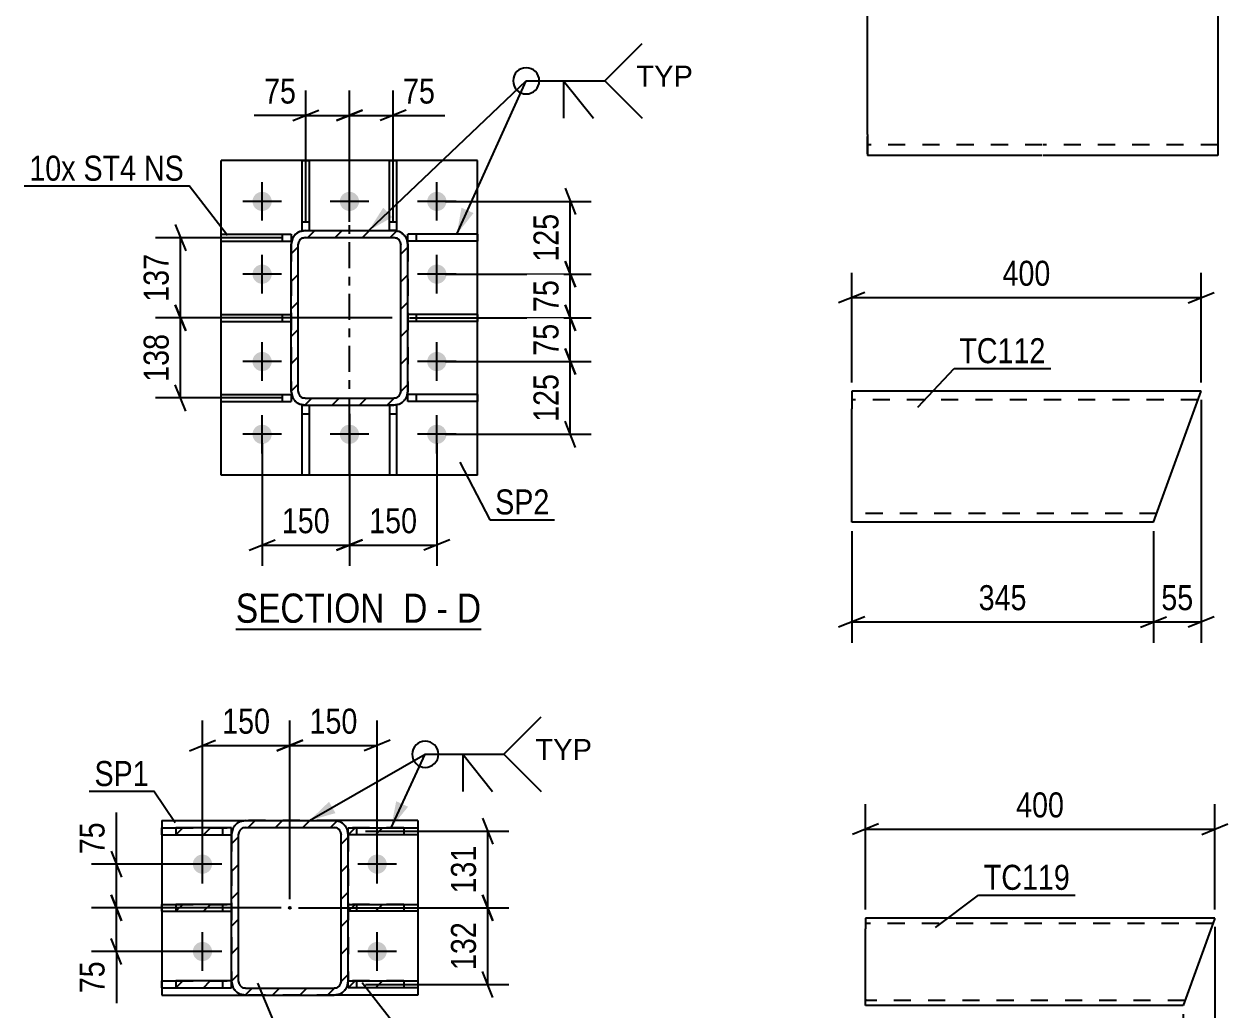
# Model space of a CAD drawing. Header units: millimetres. Extents: x 0 to 841, y 0 to 594.
# Drawn here: x 554 to 691.8, y 373.2 to 486 of the extents above; entities that cross this region are included whole.
import ezdxf

# ---------------------------------------------------------------- set-up
doc = ezdxf.new("R2010")
doc.units = ezdxf.units.MM
doc.linetypes.add('DXK_LINE_DOT2', pattern=[3.9198, 1.9599, -1.9599])
doc.linetypes.add('DXK_LINE_DOT3', pattern=[5.9187, 2.979, -0.9799, 0.9799, -0.9799])
doc.styles.add('Arial', font='arial.ttf', dxfattribs={"height": 0.2})
doc.styles.add('Arial Narrow', font='ARIALN.TTF', dxfattribs={"height": 0.2})

# ---------------------------------------------------------------- blocks, each defined once
blk = doc.blocks.new('Unknown-695494452-63 - 5238')
at = {"color": 6, "linetype": 'Continuous'}
blk.add_line((578.2, 416.74), (606.27, 416.74), dxfattribs=at)
at = {"color": 0, "linetype": 'Continuous'}
for points in [[(596.31, 417.49), (596.31, 420.99), (578.2, 420.99), (578.2, 417.49)], [(600.13, 417.49), (600.13, 420.99), (597.36, 420.99), (597.36, 417.49)], [(602.46, 417.49), (602.46, 420.99), (601.18, 420.99), (601.18, 417.49)], [(606.27, 417.49), (606.27, 420.99), (603.51, 420.99), (603.51, 417.49)]]:
    blk.add_wipeout(points, dxfattribs=at)
at = {"color": 7, "linetype": 'Continuous', "style": 'Arial Narrow'}
for s, p in [('SECTION ', (578.2, 417.49)), ('D', (597.36, 417.49)), ('D', (603.51, 417.49)), ('-', (601.18, 417.49))]:
    blk.add_text(s, height=3.34, dxfattribs=at).set_placement(p)
blk = doc.blocks.new('Part-695494452-3394 - 3378')
at = {"color": 2, "linetype": 'Continuous'}
for p, q in [((670.52, 500.99), (650.52, 500.99)), ((650.52, 473.39), (650.52, 500.99)), ((690.62, 500.99), (670.62, 500.99)), ((690.62, 500.99), (690.62, 500.81)), ((690.62, 500.81), (690.62, 470.99)), ((650.52, 473.39), (650.52, 470.99)), ((670.52, 470.99), (650.52, 470.99)), ((690.62, 470.99), (670.62, 470.99))]:
    blk.add_line(p, q, dxfattribs=at)
at = {"color": 7, "linetype": 'DXK_LINE_DOT2'}
for p, q in [((670.52, 499.79), (650.52, 499.79)), ((690.62, 499.79), (670.62, 499.79)), ((650.52, 471.18), (650.52, 473.39)), ((650.52, 472.19), (650.52, 472.29)), ((670.52, 472.19), (650.52, 472.19)), ((690.62, 472.19), (670.62, 472.19)), ((690.62, 472.19), (690.62, 472.29))]:
    blk.add_line(p, q, dxfattribs=at)
blk = doc.blocks.new('Part-695494452-6230 - 6223')
at = {"color": 2, "linetype": 'Continuous'}
for p, q in [((648.71, 443.99), (648.71, 441.99)), ((688.71, 443.99), (648.71, 443.99)), ((683.25, 428.99), (688.71, 443.99)), ((648.71, 430.22), (648.71, 441.99)), ((648.71, 428.99), (648.71, 430.22)), ((683.25, 428.99), (648.71, 428.99))]:
    blk.add_line(p, q, dxfattribs=at)
at = {"color": 7, "linetype": 'DXK_LINE_DOT2'}
for p, q in [((648.71, 443.99), (648.71, 443.4)), ((688.35, 442.99), (648.71, 442.99)), ((683.62, 429.99), (648.71, 429.99))]:
    blk.add_line(p, q, dxfattribs=at)
blk = doc.blocks.new('Part-695494452-5323 - 5238')
at = {"color": 2, "linetype": 'Continuous'}
for p, q in [((576.54, 461.16), (576.54, 461.96)), ((576.54, 461.96), (584.54, 461.96)), ((584.54, 461.96), (584.54, 461.16)), ((576.54, 461.16), (584.54, 461.16))]:
    blk.add_line(p, q, dxfattribs=at)
at = {"color": 7, "linetype": 'DXK_LINE_DOT2'}
blk.add_line((583.54, 461.16), (583.54, 461.96), dxfattribs=at)
blk = doc.blocks.new('Part-695494452-5328 - 5238')
at = {"color": 2, "linetype": 'Continuous'}
for p, q in [((576.54, 451.99), (576.54, 452.79)), ((576.54, 452.79), (584.54, 452.79)), ((576.54, 451.99), (584.54, 451.99))]:
    blk.add_line(p, q, dxfattribs=at)
at = {"color": 7, "linetype": 'DXK_LINE_DOT2'}
for p, q in [((583.54, 451.99), (583.54, 452.79)), ((584.54, 452.79), (584.54, 451.99))]:
    blk.add_line(p, q, dxfattribs=at)
blk = doc.blocks.new('Bolt-695494452-5245 - 5238')
at = {"linetype": 'Continuous'}
for points in [[(580.11, 465.72, -1), (582.31, 465.72, -1)], [(590.11, 465.72, -1), (592.31, 465.72, -1)], [(600.11, 465.72, -1), (602.31, 465.72, -1)], [(580.11, 457.39, -1), (582.31, 457.39, -1)], [(600.11, 457.39, -1), (602.31, 457.39, -1)], [(580.11, 447.39, -1), (582.31, 447.39, -1)], [(600.11, 447.39, -1), (602.31, 447.39, -1)], [(580.11, 439.06, -1), (582.31, 439.06, -1)], [(590.11, 439.06, -1), (592.31, 439.06, -1)], [(600.11, 439.06, -1), (602.31, 439.06, -1)]]:
    blk.add_hatch(color=1, dxfattribs=at).paths.add_polyline_path(points)
at = {"color": 1, "linetype": 'Continuous'}
for p, q in [((581.21, 463.52), (581.21, 467.92)), ((591.21, 463.52), (591.21, 467.92)), ((601.21, 463.52), (601.21, 467.92)), ((583.41, 465.72), (579.01, 465.72)), ((593.41, 465.72), (589.01, 465.72)), ((603.41, 465.72), (599.01, 465.72)), ((581.21, 455.19), (581.21, 459.59)), ((601.21, 455.19), (601.21, 459.59)), ((583.41, 457.39), (579.01, 457.39)), ((603.41, 457.39), (599.01, 457.39)), ((581.21, 445.19), (581.21, 449.59)), ((601.21, 445.19), (601.21, 449.59)), ((583.41, 447.39), (579.01, 447.39)), ((603.41, 447.39), (599.01, 447.39)), ((581.21, 436.86), (581.21, 441.26)), ((591.21, 436.86), (591.21, 441.26)), ((601.21, 436.86), (601.21, 441.26)), ((583.41, 439.06), (579.01, 439.06)), ((593.41, 439.06), (589.01, 439.06)), ((603.41, 439.06), (599.01, 439.06))]:
    blk.add_line(p, q, dxfattribs=at)
blk = doc.blocks.new('Part-695494452-5303 - 5238')
at = {"color": 2, "linetype": 'Continuous'}
for p, q in [((605.88, 443.62), (597.88, 443.62)), ((597.88, 442.82), (597.88, 443.62)), ((605.88, 442.82), (597.88, 442.82)), ((605.88, 443.62), (605.88, 442.82))]:
    blk.add_line(p, q, dxfattribs=at)
at = {"color": 7, "linetype": 'DXK_LINE_DOT2'}
blk.add_line((598.88, 442.82), (598.88, 443.62), dxfattribs=at)
blk = doc.blocks.new('Part-695494452-5308 - 5238')
at = {"color": 2, "linetype": 'Continuous'}
for p, q in [((605.88, 461.96), (597.88, 461.96)), ((597.88, 461.16), (597.88, 461.96)), ((605.88, 461.96), (605.88, 461.16)), ((605.88, 461.16), (597.88, 461.16))]:
    blk.add_line(p, q, dxfattribs=at)
at = {"color": 7, "linetype": 'DXK_LINE_DOT2'}
blk.add_line((598.88, 461.16), (598.88, 461.96), dxfattribs=at)
blk = doc.blocks.new('Part-695494452-5313 - 5238')
at = {"color": 2, "linetype": 'Continuous'}
for p, q in [((605.88, 452.79), (597.88, 452.79)), ((605.88, 452.79), (605.88, 451.99)), ((605.88, 451.99), (597.88, 451.99))]:
    blk.add_line(p, q, dxfattribs=at)
at = {"color": 7, "linetype": 'DXK_LINE_DOT2'}
for p, q in [((597.88, 452.79), (597.88, 451.99)), ((598.88, 451.99), (598.88, 452.79))]:
    blk.add_line(p, q, dxfattribs=at)
blk = doc.blocks.new('Part-695494452-5318 - 5238')
at = {"color": 2, "linetype": 'Continuous'}
for p, q in [((576.54, 442.82), (576.54, 443.62)), ((576.54, 443.62), (584.54, 443.62)), ((576.54, 442.82), (584.54, 442.82)), ((584.54, 443.62), (584.54, 442.82))]:
    blk.add_line(p, q, dxfattribs=at)
at = {"color": 7, "linetype": 'DXK_LINE_DOT2'}
blk.add_line((583.54, 442.82), (583.54, 443.62), dxfattribs=at)
blk = doc.blocks.new('Part-695494452-5333 - 5238')
at = {"color": 2, "linetype": 'Continuous'}
for p, q in [((585.81, 462.39), (585.81, 470.39)), ((585.81, 470.39), (586.61, 470.39)), ((586.61, 470.39), (586.61, 462.39)), ((585.81, 462.39), (586.14, 462.39))]:
    blk.add_line(p, q, dxfattribs=at)
at = {"color": 7, "linetype": 'DXK_LINE_DOT2'}
for p, q in [((585.81, 463.39), (586.61, 463.39)), ((586.14, 462.39), (586.61, 462.39))]:
    blk.add_line(p, q, dxfattribs=at)
blk = doc.blocks.new('Part-695494452-5338 - 5238')
at = {"color": 2, "linetype": 'Continuous'}
for p, q in [((595.81, 462.39), (595.81, 470.39)), ((595.81, 470.39), (596.61, 470.39)), ((596.61, 470.39), (596.61, 462.39)), ((596.61, 462.39), (596.28, 462.39))]:
    blk.add_line(p, q, dxfattribs=at)
at = {"color": 7, "linetype": 'DXK_LINE_DOT2'}
for p, q in [((595.81, 463.39), (596.61, 463.39)), ((596.28, 462.39), (595.81, 462.39))]:
    blk.add_line(p, q, dxfattribs=at)
blk = doc.blocks.new('Part-695494452-5343 - 5238')
at = {"color": 2, "linetype": 'Continuous'}
for p, q in [((585.81, 434.39), (585.81, 442.39)), ((585.81, 442.39), (586.14, 442.39)), ((586.61, 442.39), (586.61, 434.39)), ((586.61, 434.39), (585.81, 434.39))]:
    blk.add_line(p, q, dxfattribs=at)
at = {"color": 7, "linetype": 'DXK_LINE_DOT2'}
for p, q in [((585.81, 441.39), (586.61, 441.39)), ((586.14, 442.39), (586.61, 442.39))]:
    blk.add_line(p, q, dxfattribs=at)
blk = doc.blocks.new('Part-695494452-5348 - 5238')
at = {"color": 2, "linetype": 'Continuous'}
for p, q in [((595.81, 442.39), (595.81, 434.39)), ((596.61, 442.39), (596.28, 442.39)), ((596.61, 442.39), (596.61, 434.39)), ((596.61, 434.39), (595.81, 434.39))]:
    blk.add_line(p, q, dxfattribs=at)
at = {"color": 7, "linetype": 'DXK_LINE_DOT2'}
for p, q in [((596.28, 442.39), (595.81, 442.39)), ((595.81, 441.39), (596.61, 441.39))]:
    blk.add_line(p, q, dxfattribs=at)
blk = doc.blocks.new('Part-695494452-5353 - 5238')
at = {"color": 2, "linetype": 'Continuous'}
for p, q in [((576.54, 434.39), (576.54, 470.39)), ((605.88, 470.39), (576.54, 470.39)), ((605.88, 434.39), (605.88, 470.39)), ((605.88, 434.39), (576.54, 434.39))]:
    blk.add_line(p, q, dxfattribs=at)
at = {"color": 7, "linetype": 'DXK_LINE_DOT3'}
blk.add_line((591.21, 434.39), (591.21, 470.39), dxfattribs=at)
blk = doc.blocks.new('Part-695494452-5355 - 5238')
at = {"linetype": 'Continuous'}
h = blk.add_hatch(dxfattribs=at)
h.set_pattern_fill('', scale=0.7, style=0, pattern_type=0)
h.set_pattern_definition([(45, (584.5447, 443.9906), (-1.57154, 1.57154), [])])
h.paths.add_polyline_path([(584.54, 460.79), (584.54, 443.99), (584.67, 443.38), (585.01, 442.86), (585.53, 442.51), (586.14, 442.39), (596.28, 442.39), (596.89, 442.51), (597.41, 442.86), (597.76, 443.38), (597.88, 443.99), (597.88, 460.79), (597.76, 461.4), (597.41, 461.92), (596.89, 462.27), (596.28, 462.39), (586.14, 462.39), (585.53, 462.27), (585.01, 461.92), (584.67, 461.4)])
h.paths.add_polyline_path([(585.58, 461.36), (585.84, 461.53), (586.14, 461.59), (596.28, 461.59), (596.58, 461.53), (596.84, 461.36), (597.02, 461.1), (597.08, 460.79), (597.08, 443.99), (597.02, 443.68), (596.84, 443.42), (596.58, 443.25), (596.28, 443.19), (586.14, 443.19), (585.84, 443.25), (585.58, 443.42), (585.41, 443.68), (585.34, 443.99), (585.34, 460.79), (585.41, 461.1)])
at = {"color": 7, "linetype": 'DXK_LINE_DOT2'}
for p, q in [((585.53, 462.27), (586.14, 462.39)), ((586.14, 462.39), (596.28, 462.39)), ((596.28, 462.39), (596.89, 462.27)), ((584.54, 460.79), (584.67, 461.4)), ((584.54, 460.79), (584.54, 443.99)), ((585.41, 461.1), (585.34, 460.79)), ((585.34, 443.99), (585.34, 460.79)), ((586.14, 461.59), (585.84, 461.53)), ((586.14, 461.59), (596.28, 461.59)), ((596.58, 461.53), (596.28, 461.59)), ((597.08, 460.79), (597.02, 461.1)), ((597.08, 443.99), (597.08, 460.79)), ((597.76, 461.4), (597.88, 460.79)), ((597.88, 460.79), (597.88, 443.99)), ((584.67, 443.38), (584.54, 443.99)), ((585.34, 443.99), (585.41, 443.68)), ((597.02, 443.68), (597.08, 443.99)), ((597.88, 443.99), (597.76, 443.38)), ((586.14, 442.39), (585.53, 442.51)), ((585.84, 443.25), (586.14, 443.19)), ((586.14, 443.19), (596.28, 443.19)), ((596.28, 443.19), (596.58, 443.25)), ((596.89, 442.51), (596.28, 442.39)), ((586.14, 442.39), (596.28, 442.39))]:
    blk.add_line(p, q, dxfattribs=at)
at = {"color": 2, "linetype": 'Continuous'}
for p, q in [((586.14, 462.39), (585.53, 462.27)), ((586.14, 462.39), (596.28, 462.39)), ((596.89, 462.27), (596.28, 462.39)), ((584.67, 461.4), (584.54, 460.79)), ((584.54, 443.99), (584.54, 460.79)), ((585.34, 460.79), (585.41, 461.1)), ((585.34, 443.99), (585.34, 460.79)), ((585.84, 461.53), (586.14, 461.59)), ((586.14, 461.59), (596.28, 461.59)), ((596.28, 461.59), (596.58, 461.53)), ((597.02, 461.1), (597.08, 460.79)), ((597.08, 443.99), (597.08, 460.79)), ((597.88, 460.79), (597.76, 461.4)), ((597.88, 443.99), (597.88, 460.79)), ((584.54, 443.99), (584.67, 443.38)), ((585.41, 443.68), (585.34, 443.99)), ((597.08, 443.99), (597.02, 443.68)), ((597.76, 443.38), (597.88, 443.99)), ((585.53, 442.51), (586.14, 442.39)), ((586.14, 443.19), (585.84, 443.25)), ((586.14, 443.19), (596.28, 443.19)), ((596.58, 443.25), (596.28, 443.19)), ((596.28, 442.39), (596.89, 442.51)), ((586.14, 442.39), (596.28, 442.39))]:
    blk.add_line(p, q, dxfattribs=at)
at = {"color": 7, "linetype": 'DXK_LINE_DOT3'}
blk.add_line((591.21, 452.39), (591.21, 452.39), dxfattribs=at)
at = {"color": 7, "linetype": 'DXK_LINE_DOT2'}
for centre, radius, start, end in [((586.14, 460.79), 1.6, 112.5, 157.5), ((596.28, 460.79), 1.6, 22.5, 67.5), ((586.14, 460.79), 0.8, 112.5, 157.5), ((596.28, 460.79), 0.8, 22.5, 67.5), ((586.14, 443.99), 1.6, 202.5, 247.5), ((586.14, 443.99), 0.8, 202.5, 247.5), ((596.28, 443.99), 0.8, 292.5, 337.5), ((596.28, 443.99), 1.6, 292.5, 337.5)]:
    blk.add_arc(centre, radius, start, end, dxfattribs=at)
at = {"color": 2, "linetype": 'Continuous'}
for centre, radius, start, end in [((586.14, 460.79), 1.6, 112.5, 157.5), ((596.28, 460.79), 1.6, 22.5, 67.5), ((586.14, 460.79), 0.8, 112.5, 157.5), ((596.28, 460.79), 0.8, 22.5, 67.5), ((586.14, 443.99), 1.6, 202.5, 247.5), ((586.14, 443.99), 0.8, 202.5, 247.5), ((596.28, 443.99), 0.8, 292.5, 337.5), ((596.28, 443.99), 1.6, 292.5, 337.5)]:
    blk.add_arc(centre, radius, start, end, dxfattribs=at)
blk = doc.blocks.new('Part-695494452-5571 - 5517')
at = {"linetype": 'Continuous'}
h = blk.add_hatch(dxfattribs=at)
h.set_pattern_fill('', scale=0.7, style=0, pattern_type=0)
h.set_pattern_definition([(45, (571.3416, 375.6943), (-1.57154, 1.57154), [])])
h.paths.add_polyline_path([(571.34, 376.49), (571.34, 375.69), (577.72, 375.69), (577.72, 376.49)])
at = {"color": 2, "linetype": 'Continuous'}
for p, q in [((569.72, 376.49), (571.34, 376.49)), ((569.72, 375.69), (569.72, 376.49)), ((577.72, 376.49), (571.34, 376.49)), ((571.34, 376.49), (571.34, 375.69)), ((577.72, 375.69), (577.72, 376.49)), ((569.72, 375.69), (571.34, 375.69)), ((571.34, 375.69), (577.72, 375.69))]:
    blk.add_line(p, q, dxfattribs=at)
at = {"color": 7, "linetype": 'DXK_LINE_DOT2'}
for p, q in [((571.34, 376.49), (577.72, 376.49)), ((576.72, 375.69), (576.72, 376.49)), ((577.72, 375.69), (577.72, 376.49)), ((571.34, 375.69), (577.72, 375.69))]:
    blk.add_line(p, q, dxfattribs=at)
blk = doc.blocks.new('Bolt-695494452-5619 - 5517')
at = {"linetype": 'Continuous'}
for points in [[(573.28, 389.86, -1), (575.48, 389.86, -1)], [(593.28, 389.86, -1), (595.48, 389.86, -1)], [(573.28, 379.86, -1), (575.48, 379.86, -1)], [(593.28, 379.86, -1), (595.48, 379.86, -1)]]:
    blk.add_hatch(color=1, dxfattribs=at).paths.add_polyline_path(points)
at = {"color": 1, "linetype": 'Continuous'}
for p, q in [((574.38, 387.66), (574.38, 392.06)), ((594.38, 387.66), (594.38, 392.06)), ((576.58, 389.86), (572.18, 389.86)), ((596.58, 389.86), (592.18, 389.86)), ((574.38, 377.66), (574.38, 382.06)), ((594.38, 377.66), (594.38, 382.06)), ((576.58, 379.86), (572.18, 379.86)), ((596.58, 379.86), (592.18, 379.86))]:
    blk.add_line(p, q, dxfattribs=at)
blk = doc.blocks.new('Part-695494452-5555 - 5517')
at = {"linetype": 'Continuous'}
h = blk.add_hatch(dxfattribs=at)
h.set_pattern_fill('', scale=0.7, style=0, pattern_type=0)
h.set_pattern_definition([(45, (591.0495, 393.2276), (-1.57154, 1.57154), [])])
h.paths.add_polyline_path([(591.05, 394.03), (591.05, 393.23), (597.42, 393.23), (597.42, 394.03)])
at = {"color": 7, "linetype": 'DXK_LINE_DOT2'}
for p, q in [((591.05, 393.23), (591.05, 394.03)), ((597.42, 394.03), (591.05, 394.03)), ((597.42, 393.23), (591.05, 393.23)), ((592.05, 393.23), (592.05, 394.03))]:
    blk.add_line(p, q, dxfattribs=at)
at = {"color": 2, "linetype": 'Continuous'}
for p, q in [((591.05, 393.23), (591.05, 394.03)), ((591.05, 394.03), (597.42, 394.03)), ((597.42, 393.23), (591.05, 393.23)), ((597.42, 394.03), (599.05, 394.03)), ((597.42, 394.03), (597.42, 393.23)), ((599.05, 393.23), (597.42, 393.23)), ((599.05, 394.03), (599.05, 393.23))]:
    blk.add_line(p, q, dxfattribs=at)
blk = doc.blocks.new('Part-695494452-5566 - 5517')
at = {"linetype": 'Continuous'}
h = blk.add_hatch(dxfattribs=at)
h.set_pattern_fill('', scale=0.7, style=0, pattern_type=0)
h.set_pattern_definition([(45, (591.0495, 384.461), (-1.57154, 1.57154), [])])
h.paths.add_polyline_path([(591.05, 385.26), (591.05, 384.46), (597.42, 384.46), (597.42, 385.26)])
at = {"color": 7, "linetype": 'DXK_LINE_DOT2'}
for p, q in [((591.05, 384.46), (591.05, 385.26)), ((597.42, 385.26), (591.05, 385.26)), ((592.05, 384.46), (592.05, 385.26)), ((597.42, 384.46), (591.05, 384.46))]:
    blk.add_line(p, q, dxfattribs=at)
at = {"color": 2, "linetype": 'Continuous'}
for p, q in [((591.05, 384.46), (591.05, 385.26)), ((591.05, 385.26), (597.42, 385.26)), ((597.42, 385.26), (599.05, 385.26)), ((597.42, 385.26), (597.42, 384.46)), ((599.05, 385.26), (599.05, 384.46)), ((597.42, 384.46), (591.05, 384.46)), ((599.05, 384.46), (597.42, 384.46))]:
    blk.add_line(p, q, dxfattribs=at)
blk = doc.blocks.new('Part-695494452-5550 - 5517')
at = {"linetype": 'Continuous'}
h = blk.add_hatch(dxfattribs=at)
h.set_pattern_fill('', scale=0.7, style=0, pattern_type=0)
h.set_pattern_definition([(45, (591.0495, 375.6943), (-1.57154, 1.57154), [])])
h.paths.add_polyline_path([(591.05, 376.49), (591.05, 375.69), (597.42, 375.69), (597.42, 376.49)])
at = {"color": 7, "linetype": 'DXK_LINE_DOT2'}
for p, q in [((591.05, 375.69), (591.05, 376.49)), ((597.42, 376.49), (591.05, 376.49)), ((592.05, 375.69), (592.05, 376.49)), ((597.42, 375.69), (591.05, 375.69))]:
    blk.add_line(p, q, dxfattribs=at)
at = {"color": 2, "linetype": 'Continuous'}
for p, q in [((591.05, 375.69), (591.05, 376.49)), ((591.05, 376.49), (597.42, 376.49)), ((597.42, 376.49), (599.05, 376.49)), ((597.42, 376.49), (597.42, 375.69)), ((599.05, 376.49), (599.05, 375.69)), ((597.42, 375.69), (591.05, 375.69)), ((599.05, 375.69), (597.42, 375.69))]:
    blk.add_line(p, q, dxfattribs=at)
blk = doc.blocks.new('Part-695494452-5526 - 5517')
at = {"color": 2, "linetype": 'Continuous'}
for p, q in [((569.72, 394.86), (569.72, 374.86)), ((569.72, 394.86), (579.32, 394.86)), ((599.05, 394.86), (589.45, 394.86)), ((599.05, 394.86), (599.05, 374.86)), ((569.72, 374.86), (579.32, 374.86)), ((599.05, 374.86), (589.45, 374.86))]:
    blk.add_line(p, q, dxfattribs=at)
at = {"color": 7, "linetype": 'DXK_LINE_DOT2'}
for p, q in [((589.45, 394.86), (579.32, 394.86)), ((589.45, 374.86), (579.32, 374.86))]:
    blk.add_line(p, q, dxfattribs=at)
blk = doc.blocks.new('Part-695494452-5532 - 5517')
at = {"linetype": 'Continuous'}
h = blk.add_hatch(dxfattribs=at)
h.set_pattern_fill('', scale=0.7, style=0, pattern_type=0)
h.set_pattern_definition([(45, (577.7161, 376.461), (-1.57154, 1.57154), [])])
h.paths.add_polyline_path([(577.72, 393.26), (577.72, 376.46), (577.84, 375.85), (578.18, 375.33), (578.7, 374.98), (579.32, 374.86), (589.45, 374.86), (590.06, 374.98), (590.58, 375.33), (590.93, 375.85), (591.05, 376.46), (591.05, 393.26), (590.93, 393.87), (590.58, 394.39), (590.06, 394.74), (589.45, 394.86), (579.32, 394.86), (578.7, 394.74), (578.18, 394.39), (577.84, 393.87)])
h.paths.add_polyline_path([(578.75, 393.83), (579.01, 394), (579.32, 394.06), (589.45, 394.06), (589.76, 394), (590.02, 393.83), (590.19, 393.57), (590.25, 393.26), (590.25, 376.46), (590.19, 376.15), (590.02, 375.9), (589.76, 375.72), (589.45, 375.66), (579.32, 375.66), (579.01, 375.72), (578.75, 375.9), (578.58, 376.15), (578.52, 376.46), (578.52, 393.26), (578.58, 393.57)])
blk.add_hatch(color=246, dxfattribs=at).paths.add_polyline_path([(584.38, 384.76, -1), (584.38, 384.96, -1)])
at = {"color": 7, "linetype": 'DXK_LINE_DOT2'}
for p, q in [((578.7, 394.74), (579.32, 394.86)), ((579.32, 394.86), (589.45, 394.86)), ((589.45, 394.86), (590.06, 394.74)), ((577.72, 393.26), (577.84, 393.87)), ((577.72, 393.26), (577.72, 376.46)), ((578.58, 393.57), (578.52, 393.26)), ((578.52, 376.46), (578.52, 393.26)), ((579.32, 394.06), (579.01, 394)), ((579.32, 394.06), (589.45, 394.06)), ((589.76, 394), (589.45, 394.06)), ((590.25, 393.26), (590.19, 393.57)), ((590.25, 376.46), (590.25, 393.26)), ((590.93, 393.87), (591.05, 393.26)), ((591.05, 393.26), (591.05, 376.46)), ((577.84, 375.85), (577.72, 376.46)), ((578.52, 376.46), (578.58, 376.15)), ((590.19, 376.15), (590.25, 376.46)), ((591.05, 376.46), (590.93, 375.85)), ((579.32, 374.86), (578.7, 374.98)), ((579.01, 375.72), (579.32, 375.66)), ((579.32, 375.66), (589.45, 375.66)), ((589.45, 375.66), (589.76, 375.72)), ((590.06, 374.98), (589.45, 374.86)), ((579.32, 374.86), (589.45, 374.86))]:
    blk.add_line(p, q, dxfattribs=at)
at = {"color": 2, "linetype": 'Continuous'}
for p, q in [((579.32, 394.86), (578.7, 394.74)), ((579.32, 394.86), (589.45, 394.86)), ((590.06, 394.74), (589.45, 394.86)), ((577.84, 393.87), (577.72, 393.26)), ((577.72, 376.46), (577.72, 393.26)), ((578.52, 393.26), (578.58, 393.57)), ((578.52, 376.46), (578.52, 393.26)), ((579.01, 394), (579.32, 394.06)), ((579.32, 394.06), (589.45, 394.06)), ((589.45, 394.06), (589.76, 394)), ((590.19, 393.57), (590.25, 393.26)), ((590.25, 376.46), (590.25, 393.26)), ((591.05, 393.26), (590.93, 393.87)), ((591.05, 376.46), (591.05, 393.26)), ((577.72, 376.46), (577.84, 375.85)), ((578.58, 376.15), (578.52, 376.46)), ((590.25, 376.46), (590.19, 376.15)), ((590.93, 375.85), (591.05, 376.46)), ((578.7, 374.98), (579.32, 374.86)), ((579.32, 375.66), (579.01, 375.72)), ((579.32, 375.66), (589.45, 375.66)), ((589.76, 375.72), (589.45, 375.66)), ((589.45, 374.86), (590.06, 374.98)), ((579.32, 374.86), (589.45, 374.86))]:
    blk.add_line(p, q, dxfattribs=at)
at = {"color": 246, "linetype": 'DXK_LINE_DOT2'}
blk.add_line((584.38, 384.86), (584.38, 384.86), dxfattribs=at)
at = {"color": 246, "linetype": 'Continuous'}
blk.add_circle((584.38, 384.86), 0.1, dxfattribs=at)
at = {"color": 7, "linetype": 'DXK_LINE_DOT2'}
for centre, radius, start, end in [((579.32, 393.26), 1.6, 112.5, 157.5), ((589.45, 393.26), 1.6, 22.5, 67.5), ((579.32, 393.26), 0.8, 112.5, 157.5), ((589.45, 393.26), 0.8, 22.5, 67.5), ((579.32, 376.46), 1.6, 202.5, 247.5), ((579.32, 376.46), 0.8, 202.5, 247.5), ((589.45, 376.46), 0.8, 292.5, 337.5), ((589.45, 376.46), 1.6, 292.5, 337.5)]:
    blk.add_arc(centre, radius, start, end, dxfattribs=at)
at = {"color": 2, "linetype": 'Continuous'}
for centre, radius, start, end in [((579.32, 393.26), 1.6, 112.5, 157.5), ((589.45, 393.26), 1.6, 22.5, 67.5), ((579.32, 393.26), 0.8, 112.5, 157.5), ((589.45, 393.26), 0.8, 22.5, 67.5), ((579.32, 376.46), 1.6, 202.5, 247.5), ((579.32, 376.46), 0.8, 202.5, 247.5), ((589.45, 376.46), 0.8, 292.5, 337.5), ((589.45, 376.46), 1.6, 292.5, 337.5)]:
    blk.add_arc(centre, radius, start, end, dxfattribs=at)
blk = doc.blocks.new('Part-695494452-5576 - 5517')
at = {"linetype": 'Continuous'}
h = blk.add_hatch(dxfattribs=at)
h.set_pattern_fill('', scale=0.7, style=0, pattern_type=0)
h.set_pattern_definition([(45, (571.3416, 393.2276), (-1.57154, 1.57154), [])])
h.paths.add_polyline_path([(571.34, 394.03), (571.34, 393.23), (577.72, 393.23), (577.72, 394.03)])
at = {"color": 2, "linetype": 'Continuous'}
for p, q in [((569.72, 394.03), (571.34, 394.03)), ((569.72, 393.23), (569.72, 394.03)), ((569.72, 393.23), (571.34, 393.23)), ((577.72, 394.03), (571.34, 394.03)), ((571.34, 394.03), (571.34, 393.23)), ((571.34, 393.23), (577.72, 393.23)), ((577.72, 393.23), (577.72, 394.03))]:
    blk.add_line(p, q, dxfattribs=at)
at = {"color": 7, "linetype": 'DXK_LINE_DOT2'}
for p, q in [((571.34, 394.03), (577.72, 394.03)), ((571.34, 393.23), (577.72, 393.23)), ((576.72, 393.23), (576.72, 394.03)), ((577.72, 393.23), (577.72, 394.03))]:
    blk.add_line(p, q, dxfattribs=at)
blk = doc.blocks.new('Part-695494452-5581 - 5517')
at = {"linetype": 'Continuous'}
h = blk.add_hatch(dxfattribs=at)
h.set_pattern_fill('', scale=0.7, style=0, pattern_type=0)
h.set_pattern_definition([(45, (571.3416, 384.461), (-1.57154, 1.57154), [])])
h.paths.add_polyline_path([(571.34, 385.26), (571.34, 384.46), (577.72, 384.46), (577.72, 385.26)])
at = {"color": 2, "linetype": 'Continuous'}
for p, q in [((569.72, 385.26), (571.34, 385.26)), ((569.72, 384.46), (569.72, 385.26)), ((577.72, 385.26), (571.34, 385.26)), ((571.34, 385.26), (571.34, 384.46)), ((577.72, 384.46), (577.72, 385.26)), ((569.72, 384.46), (571.34, 384.46)), ((571.34, 384.46), (577.72, 384.46))]:
    blk.add_line(p, q, dxfattribs=at)
at = {"color": 7, "linetype": 'DXK_LINE_DOT2'}
for p, q in [((571.34, 385.26), (577.72, 385.26)), ((576.72, 384.46), (576.72, 385.26)), ((577.72, 384.46), (577.72, 385.26)), ((571.34, 384.46), (577.72, 384.46))]:
    blk.add_line(p, q, dxfattribs=at)
blk = doc.blocks.new('Part-695494452-6118 - 6111')
at = {"color": 2, "linetype": 'Continuous'}
for p, q in [((650.28, 383.67), (650.28, 382.47)), ((690.28, 383.67), (650.28, 383.67)), ((690.24, 383.58), (686.64, 373.67)), ((690.28, 383.67), (690.24, 383.58)), ((650.28, 373.67), (650.28, 382.47)), ((686.64, 373.67), (650.28, 373.67))]:
    blk.add_line(p, q, dxfattribs=at)
at = {"color": 7, "linetype": 'DXK_LINE_DOT2'}
for p, q in [((650.28, 383.67), (650.28, 383.58)), ((650.28, 383.58), (650.28, 383.32)), ((690.28, 383.67), (690.24, 383.58)), ((690.06, 383.07), (650.28, 383.07)), ((650.28, 374.42), (650.28, 374.32)), ((650.28, 374.32), (650.28, 374.42)), ((650.28, 374.32), (650.28, 374.27)), ((650.28, 374.27), (650.28, 374.32)), ((686.85, 374.27), (650.28, 374.27))]:
    blk.add_line(p, q, dxfattribs=at)
blk = doc.blocks.new('StraightDimension-695494452-6249 - 6223')
at = {"color": 7, "linetype": 'Continuous'}
for p, q in [((688.71, 442.99), (688.71, 415.18)), ((683.25, 427.99), (683.25, 415.18)), ((681.75, 416.98), (684.75, 418.18)), ((690.21, 418.18), (687.21, 416.98)), ((683.25, 417.58), (688.71, 417.58))]:
    blk.add_line(p, q, dxfattribs=at)
at = {"color": 0}
blk.add_wipeout([(688.41, 418.33), (688.41, 422.53), (683.55, 422.53), (683.55, 418.33)], dxfattribs=at)
at = {"color": 3, "style": 'Arial Narrow'}
blk.add_text('55', height=2.863, dxfattribs=at).set_placement((684.15, 418.93))
blk = doc.blocks.new('StraightDimension-695494452-6262 - 6223')
at = {"color": 7, "linetype": 'Continuous'}
for p, q in [((648.71, 444.99), (648.71, 457.56)), ((688.71, 444.99), (688.71, 457.56)), ((650.21, 455.31), (647.21, 454.11)), ((687.21, 454.11), (690.21, 455.31)), ((648.71, 454.71), (688.71, 454.71))]:
    blk.add_line(p, q, dxfattribs=at)
at = {"color": 0}
blk.add_wipeout([(672.05, 455.46), (672.05, 459.66), (665.37, 459.66), (665.37, 455.46)], dxfattribs=at)
at = {"color": 3, "style": 'Arial Narrow'}
blk.add_text('400', height=2.863, dxfattribs=at).set_placement((665.97, 456.06))
blk = doc.blocks.new('StraightDimension-695494452-6237 - 6223')
at = {"color": 7, "linetype": 'Continuous'}
for p, q in [((648.71, 427.99), (648.71, 415.18)), ((683.25, 427.99), (683.25, 415.18)), ((650.21, 418.18), (647.21, 416.98)), ((681.75, 416.98), (684.75, 418.18)), ((648.71, 417.58), (683.25, 417.58))]:
    blk.add_line(p, q, dxfattribs=at)
at = {"color": 0}
blk.add_wipeout([(669.32, 418.33), (669.32, 422.53), (662.64, 422.53), (662.64, 418.33)], dxfattribs=at)
at = {"color": 3, "style": 'Arial Narrow'}
blk.add_text('345', height=2.863, dxfattribs=at).set_placement((663.24, 418.93))
blk = doc.blocks.new('StraightDimension-695494452-5407 - 5238')
at = {"color": 7, "linetype": 'Continuous'}
for p, q in [((591.21, 441.39), (591.21, 423.99)), ((581.21, 438.06), (581.21, 423.99)), ((579.71, 425.79), (582.71, 426.99)), ((581.21, 426.39), (591.21, 426.39)), ((592.71, 426.99), (589.71, 425.79))]:
    blk.add_line(p, q, dxfattribs=at)
at = {"color": 0}
blk.add_wipeout([(589.55, 427.14), (589.55, 431.34), (582.87, 431.34), (582.87, 427.14)], dxfattribs=at)
at = {"color": 3, "style": 'Arial Narrow'}
blk.add_text('150', height=2.863, dxfattribs=at).set_placement((583.47, 427.74))
blk = doc.blocks.new('StraightDimension-695494452-21150 - 5238')
at = {"color": 7, "linetype": 'Continuous'}
for p, q in [((615.89, 467.22), (617.09, 464.22)), ((602.21, 465.72), (618.89, 465.72)), ((616.49, 457.39), (616.49, 465.72)), ((617.09, 455.89), (615.89, 458.89)), ((602.21, 457.39), (618.89, 457.39))]:
    blk.add_line(p, q, dxfattribs=at)
at = {"color": 0}
blk.add_wipeout([(615.74, 464.9), (611.54, 464.9), (611.54, 458.22), (615.74, 458.22)], dxfattribs=at)
at = {"color": 3, "style": 'Arial Narrow'}
blk.add_text('125', height=2.863, rotation=90.0002, dxfattribs=at).set_placement((615.14, 458.82))
blk = doc.blocks.new('StraightDimension-695494452-21151 - 5238')
at = {"color": 7, "linetype": 'Continuous'}
for p, q in [((615.89, 458.89), (617.09, 455.89)), ((602.21, 457.39), (618.89, 457.39)), ((616.49, 452.39), (616.49, 457.39)), ((617.09, 450.89), (615.89, 453.89)), ((598.08, 452.39), (618.89, 452.39))]:
    blk.add_line(p, q, dxfattribs=at)
at = {"color": 0}
blk.add_wipeout([(615.74, 457.32), (611.54, 457.32), (611.54, 452.46), (615.74, 452.46)], dxfattribs=at)
at = {"color": 3, "style": 'Arial Narrow'}
blk.add_text('75', height=2.863, rotation=90.0002, dxfattribs=at).set_placement((615.14, 453.06))
blk = doc.blocks.new('StraightDimension-695494452-21152 - 5238')
at = {"color": 7, "linetype": 'Continuous'}
for p, q in [((615.89, 453.89), (617.09, 450.89)), ((598.08, 452.39), (618.89, 452.39)), ((616.49, 447.39), (616.49, 452.39)), ((617.09, 445.89), (615.89, 448.89)), ((602.21, 447.39), (618.89, 447.39))]:
    blk.add_line(p, q, dxfattribs=at)
at = {"color": 0}
blk.add_wipeout([(615.74, 452.32), (611.54, 452.32), (611.54, 447.46), (615.74, 447.46)], dxfattribs=at)
at = {"color": 3, "style": 'Arial Narrow'}
blk.add_text('75', height=2.863, rotation=90.0002, dxfattribs=at).set_placement((615.14, 448.06))
blk = doc.blocks.new('StraightDimension-695494452-5410 - 5238')
at = {"color": 7, "linetype": 'Continuous'}
for p, q in [((571.26, 453.89), (572.46, 450.89)), ((596.08, 452.39), (569.01, 452.39)), ((571.86, 443.22), (571.86, 452.39)), ((572.46, 441.72), (571.26, 444.72)), ((583.54, 443.22), (569.01, 443.22))]:
    blk.add_line(p, q, dxfattribs=at)
at = {"color": 0}
blk.add_wipeout([(571.11, 451.15), (566.91, 451.15), (566.91, 444.47), (571.11, 444.47)], dxfattribs=at)
at = {"color": 3, "style": 'Arial Narrow'}
blk.add_text('138', height=2.863, rotation=90.0002, dxfattribs=at).set_placement((570.51, 445.07))
blk = doc.blocks.new('StraightDimension-695494452-21153 - 5238')
at = {"color": 7, "linetype": 'Continuous'}
for p, q in [((615.89, 448.89), (617.09, 445.89)), ((602.21, 447.39), (618.89, 447.39)), ((616.49, 439.06), (616.49, 447.39)), ((617.09, 437.56), (615.89, 440.56)), ((602.21, 439.06), (618.89, 439.06))]:
    blk.add_line(p, q, dxfattribs=at)
at = {"color": 0}
blk.add_wipeout([(615.74, 446.57), (611.54, 446.57), (611.54, 439.88), (615.74, 439.88)], dxfattribs=at)
at = {"color": 3, "style": 'Arial Narrow'}
blk.add_text('125', height=2.863, rotation=90.0002, dxfattribs=at).set_placement((615.14, 440.48))
blk = doc.blocks.new('StraightDimension-695494452-5420 - 5238')
at = {"color": 7, "linetype": 'Continuous'}
for p, q in [((571.26, 463.06), (572.46, 460.06)), ((583.54, 461.56), (569.01, 461.56)), ((571.86, 452.39), (571.86, 461.56)), ((572.46, 450.89), (571.26, 453.89)), ((596.08, 452.39), (569.01, 452.39))]:
    blk.add_line(p, q, dxfattribs=at)
at = {"color": 0}
blk.add_wipeout([(571.11, 460.32), (566.91, 460.32), (566.91, 453.63), (571.11, 453.63)], dxfattribs=at)
at = {"color": 3, "style": 'Arial Narrow'}
blk.add_text('137', height=2.863, rotation=90.0002, dxfattribs=at).set_placement((570.51, 454.23))
blk = doc.blocks.new('StraightDimension-695494452-5408 - 5238')
at = {"color": 7, "linetype": 'Continuous'}
for p, q in [((591.21, 441.39), (591.21, 423.99)), ((601.21, 438.06), (601.21, 423.99)), ((589.71, 425.79), (592.71, 426.99)), ((591.21, 426.39), (601.21, 426.39)), ((602.71, 426.99), (599.71, 425.79))]:
    blk.add_line(p, q, dxfattribs=at)
at = {"color": 0}
blk.add_wipeout([(599.55, 427.14), (599.55, 431.34), (592.87, 431.34), (592.87, 427.14)], dxfattribs=at)
at = {"color": 3, "style": 'Arial Narrow'}
blk.add_text('150', height=2.863, dxfattribs=at).set_placement((593.47, 427.74))
blk = doc.blocks.new('StraightDimension-695494452-5431 - 5238')
at = {"color": 7, "linetype": 'Continuous'}
for p, q in [((586.21, 463.39), (586.21, 478.42)), ((591.21, 463.39), (591.21, 478.42)), ((586.21, 475.57), (580.31, 475.57)), ((586.21, 475.57), (580.31, 475.57)), ((584.71, 474.97), (587.71, 476.17)), ((586.21, 475.57), (591.21, 475.57)), ((592.71, 476.17), (589.71, 474.97))]:
    blk.add_line(p, q, dxfattribs=at)
at = {"color": 0}
blk.add_wipeout([(585.69, 476.32), (585.69, 480.52), (580.83, 480.52), (580.83, 476.32)], dxfattribs=at)
at = {"color": 3, "style": 'Arial Narrow'}
blk.add_text('75', height=2.863, dxfattribs=at).set_placement((581.43, 476.92))
blk = doc.blocks.new('StraightDimension-695494452-5437 - 5238')
at = {"color": 7, "linetype": 'Continuous'}
for p, q in [((591.21, 463.39), (591.21, 478.42)), ((596.21, 463.39), (596.21, 478.42)), ((589.71, 474.97), (592.71, 476.17)), ((591.21, 475.57), (596.21, 475.57)), ((597.71, 476.17), (594.71, 474.97)), ((596.21, 475.57), (602.12, 475.57)), ((596.21, 475.57), (602.12, 475.57))]:
    blk.add_line(p, q, dxfattribs=at)
at = {"color": 0}
blk.add_wipeout([(601.59, 476.32), (601.59, 480.52), (596.74, 480.52), (596.74, 476.32)], dxfattribs=at)
at = {"color": 3, "style": 'Arial Narrow'}
blk.add_text('75', height=2.863, dxfattribs=at).set_placement((597.34, 476.92))
blk = doc.blocks.new('StraightDimension-695494452-5641 - 5517')
at = {"color": 7, "linetype": 'Continuous'}
for p, q in [((606.44, 395.13), (607.64, 392.13)), ((593.05, 393.63), (609.44, 393.63)), ((607.04, 384.86), (607.04, 393.63)), ((607.64, 383.36), (606.44, 386.36)), ((585.38, 384.86), (609.44, 384.86))]:
    blk.add_line(p, q, dxfattribs=at)
at = {"color": 0}
blk.add_wipeout([(606.29, 392.59), (602.09, 392.59), (602.09, 385.9), (606.29, 385.9)], dxfattribs=at)
at = {"color": 3, "style": 'Arial Narrow'}
blk.add_text('131', height=2.863, rotation=90.0002, dxfattribs=at).set_placement((605.69, 386.5))
blk = doc.blocks.new('StraightDimension-695494452-5635 - 5517')
at = {"color": 7, "linetype": 'Continuous'}
for p, q in [((606.44, 386.36), (607.64, 383.36)), ((585.38, 384.86), (609.44, 384.86)), ((607.04, 376.09), (607.04, 384.86)), ((607.64, 374.59), (606.44, 377.59)), ((593.05, 376.09), (609.44, 376.09))]:
    blk.add_line(p, q, dxfattribs=at)
at = {"color": 0}
blk.add_wipeout([(606.29, 383.82), (602.09, 383.82), (602.09, 377.14), (606.29, 377.14)], dxfattribs=at)
at = {"color": 3, "style": 'Arial Narrow'}
blk.add_text('132', height=2.863, rotation=90.0002, dxfattribs=at).set_placement((605.69, 377.74))
blk = doc.blocks.new('StraightDimension-695494452-5647 - 5517')
at = {"color": 7, "linetype": 'Continuous'}
for p, q in [((563.92, 386.36), (565.12, 383.36)), ((583.38, 384.86), (561.67, 384.86)), ((564.52, 379.86), (564.52, 384.86)), ((565.12, 378.36), (563.92, 381.36)), ((573.38, 379.86), (561.67, 379.86)), ((564.52, 379.86), (564.52, 373.95)), ((564.52, 379.86), (564.52, 373.95))]:
    blk.add_line(p, q, dxfattribs=at)
at = {"color": 0}
blk.add_wipeout([(563.77, 379.34), (559.57, 379.34), (559.57, 374.48), (563.77, 374.48)], dxfattribs=at)
at = {"color": 3, "style": 'Arial Narrow'}
blk.add_text('75', height=2.863, rotation=90.0002, dxfattribs=at).set_placement((563.17, 375.08))
blk = doc.blocks.new('StraightDimension-695494452-5652 - 5517')
at = {"color": 7, "linetype": 'Continuous'}
for p, q in [((564.52, 389.86), (564.52, 395.77)), ((564.52, 389.86), (564.52, 395.77)), ((563.92, 391.36), (565.12, 388.36)), ((573.38, 389.86), (561.67, 389.86)), ((564.52, 384.86), (564.52, 389.86)), ((565.12, 383.36), (563.92, 386.36)), ((583.38, 384.86), (561.67, 384.86))]:
    blk.add_line(p, q, dxfattribs=at)
at = {"color": 0}
blk.add_wipeout([(563.77, 395.24), (559.57, 395.24), (559.57, 390.39), (563.77, 390.39)], dxfattribs=at)
at = {"color": 3, "style": 'Arial Narrow'}
blk.add_text('75', height=2.863, rotation=90.0002, dxfattribs=at).set_placement((563.17, 390.99))
blk = doc.blocks.new('StraightDimension-695494452-24249 - 5517')
at = {"color": 7, "linetype": 'Continuous'}
for p, q in [((584.38, 385.86), (584.38, 406.29)), ((594.38, 390.86), (594.38, 406.29)), ((582.88, 402.84), (585.88, 404.04)), ((595.88, 404.04), (592.88, 402.84)), ((584.38, 403.44), (594.38, 403.44))]:
    blk.add_line(p, q, dxfattribs=at)
at = {"color": 0}
blk.add_wipeout([(592.72, 404.19), (592.72, 408.39), (586.04, 408.39), (586.04, 404.19)], dxfattribs=at)
at = {"color": 3, "style": 'Arial Narrow'}
blk.add_text('150', height=2.863, dxfattribs=at).set_placement((586.64, 404.79))
blk = doc.blocks.new('StraightDimension-695494452-24250 - 5517')
at = {"color": 7, "linetype": 'Continuous'}
for p, q in [((574.38, 390.86), (574.38, 406.29)), ((584.38, 385.86), (584.38, 406.29)), ((572.88, 402.84), (575.88, 404.04)), ((585.88, 404.04), (582.88, 402.84)), ((574.38, 403.44), (584.38, 403.44))]:
    blk.add_line(p, q, dxfattribs=at)
at = {"color": 0}
blk.add_wipeout([(582.72, 404.19), (582.72, 408.39), (576.04, 408.39), (576.04, 404.19)], dxfattribs=at)
at = {"color": 3, "style": 'Arial Narrow'}
blk.add_text('150', height=2.863, dxfattribs=at).set_placement((576.64, 404.79))
blk = doc.blocks.new('StraightDimension-695494452-6137 - 6111')
at = {"color": 7, "linetype": 'Continuous'}
for p, q in [((690.28, 382.68), (690.28, 357.17)), ((686.64, 372.67), (686.64, 357.17)), ((685.14, 358.97), (688.14, 360.17)), ((691.78, 360.17), (688.78, 358.97)), ((686.64, 359.57), (690.28, 359.57))]:
    blk.add_line(p, q, dxfattribs=at)
at = {"color": 0}
blk.add_wipeout([(690.88, 360.32), (690.88, 364.52), (686.03, 364.52), (686.03, 360.32)], dxfattribs=at)
at = {"color": 3, "style": 'Arial Narrow'}
blk.add_text('36', height=2.863, dxfattribs=at).set_placement((686.63, 360.92))
blk = doc.blocks.new('StraightDimension-695494452-6150 - 6111')
at = {"color": 7, "linetype": 'Continuous'}
for p, q in [((650.28, 384.67), (650.28, 396.71)), ((690.28, 384.68), (690.28, 396.71)), ((651.78, 394.46), (648.78, 393.26)), ((688.78, 393.26), (691.78, 394.46)), ((650.28, 393.86), (690.28, 393.86))]:
    blk.add_line(p, q, dxfattribs=at)
at = {"color": 0}
blk.add_wipeout([(673.62, 394.61), (673.62, 398.81), (666.93, 398.81), (666.93, 394.61)], dxfattribs=at)
at = {"color": 3, "style": 'Arial Narrow'}
blk.add_text('400', height=2.863, dxfattribs=at).set_placement((667.53, 395.21))
blk = doc.blocks.new('Mark-695494452-6226 - 6223')
at = {"color": 0}
blk.add_wipeout([(670.9, 447.2), (670.9, 450.2), (661.03, 450.2), (661.03, 447.2)], dxfattribs=at)
blk.add_wipeout([(670.9, 447.2), (670.9, 450.2), (661.03, 450.2), (661.03, 447.2)], dxfattribs=at)
at = {"color": 30, "linetype": 'Continuous'}
for p, q in [((656.26, 442.18), (660.43, 446.6)), ((660.43, 446.6), (671.5, 446.6))]:
    blk.add_line(p, q, dxfattribs=at)
at = {"color": 3, "style": 'Arial Narrow'}
blk.add_text('TC112', height=2.863, dxfattribs=at).set_placement((661.03, 447.2))
blk = doc.blocks.new('MarkSet-695494452-5500 - 5238')
at = {"color": 0}
for points in [[(559.86, 468.09), (559.86, 471.09), (554.56, 471.09), (554.56, 468.09)], [(566.78, 468.09), (566.78, 471.09), (560.76, 471.09), (560.76, 468.09)], [(572.25, 468.09), (572.25, 471.09), (567.68, 471.09), (567.68, 468.09)]]:
    blk.add_wipeout(points, dxfattribs=at)
for points in [[(559.86, 468.09), (559.86, 471.09), (554.56, 471.09), (554.56, 468.09)], [(566.78, 468.09), (566.78, 471.09), (560.76, 471.09), (560.76, 468.09)], [(572.25, 468.09), (572.25, 471.09), (567.68, 471.09), (567.68, 468.09)]]:
    blk.add_wipeout(points, dxfattribs=at)
at = {"color": 30, "linetype": 'Continuous'}
for p in [(553.96, 467.49), (577.26, 461.81)]:
    blk.add_line(p, (572.85, 467.49), dxfattribs=at)
at = {"color": 3, "style": 'Arial Narrow'}
for s, p in [('10x', (554.56, 468.09)), ('ST4', (560.76, 468.09)), ('NS', (567.68, 468.09))]:
    blk.add_text(s, height=2.863, dxfattribs=at).set_placement(p)
blk = doc.blocks.new('Mark-695494452-5349 - 5238')
at = {"color": 0}
blk.add_wipeout([(614.1, 429.89), (614.1, 432.89), (607.89, 432.89), (607.89, 429.89)], dxfattribs=at)
blk.add_wipeout([(614.1, 429.89), (614.1, 432.89), (607.89, 432.89), (607.89, 429.89)], dxfattribs=at)
at = {"color": 30, "linetype": 'Continuous'}
for p, q in [((603.84, 435.89), (607.29, 429.29)), ((607.29, 429.29), (614.7, 429.29))]:
    blk.add_line(p, q, dxfattribs=at)
at = {"color": 3, "style": 'Arial Narrow'}
blk.add_text('SP2', height=2.863, dxfattribs=at).set_placement((607.89, 429.89))
blk = doc.blocks.new('WeldMark-695494452-5443 - 5238')
at = {"linetype": 'Continuous'}
for points in [[(596.11, 463.91), (593.42, 462.39), (595.08, 465)], [(605.41, 464.38), (603.49, 461.96), (604.04, 465)]]:
    blk.add_hatch(color=30, dxfattribs=at).paths.add_polyline_path(points)
at = {"color": 30, "linetype": 'Continuous'}
for p, q in [((593.42, 462.39), (611.44, 479.52)), ((603.49, 461.96), (611.44, 479.52)), ((611.44, 479.52), (620.44, 479.52))]:
    blk.add_line(p, q, dxfattribs=at)
at = {"color": 3, "linetype": 'Continuous'}
for q in [(619.15, 475.24), (615.73, 475.24)]:
    blk.add_line((615.73, 479.52), q, dxfattribs=at)
for start, end in [(90, 270), (270, 90)]:
    blk.add_arc((611.44, 479.52), 1.5, start, end, dxfattribs=at)
at = {"color": 0, "linetype": 'Continuous'}
blk.add_wipeout([(630.52, 478.87), (630.52, 481.37), (624.04, 481.37), (624.04, 478.87)], dxfattribs=at)
blk.add_wipeout([(630.52, 478.87), (630.52, 481.37), (624.04, 481.37), (624.04, 478.87)], dxfattribs=at)
at = {"color": 3, "linetype": 'Continuous'}
for q in [(624.73, 483.81), (624.73, 475.24)]:
    blk.add_line((620.44, 479.52), q, dxfattribs=at)
at = {"color": 3, "linetype": 'Continuous', "style": 'Arial'}
blk.add_text('TYP', height=2.388, dxfattribs=at).set_placement((624.04, 478.87))
blk = doc.blocks.new('Mark-695494452-5522 - 5517')
at = {"color": 0}
blk.add_wipeout([(568.23, 398.8), (568.23, 401.8), (562.02, 401.8), (562.02, 398.8)], dxfattribs=at)
blk.add_wipeout([(568.23, 398.8), (568.23, 401.8), (562.02, 401.8), (562.02, 398.8)], dxfattribs=at)
at = {"color": 30, "linetype": 'Continuous'}
for p in [(561.42, 398.2), (571.24, 394.58)]:
    blk.add_line(p, (568.83, 398.2), dxfattribs=at)
at = {"color": 3, "style": 'Arial Narrow'}
blk.add_text('SP1', height=2.863, dxfattribs=at).set_placement((562.02, 398.8))
blk = doc.blocks.new('Mark-695494452-5528 - 5517')
at = {"color": 0}
blk.add_wipeout([(590.92, 368.69), (590.92, 371.69), (584.71, 371.69), (584.71, 368.69)], dxfattribs=at)
blk.add_wipeout([(590.92, 368.69), (590.92, 371.69), (584.71, 371.69), (584.71, 368.69)], dxfattribs=at)
at = {"color": 30, "linetype": 'Continuous'}
for p, q in [((580.69, 376.25), (584.11, 368.09)), ((584.11, 368.09), (591.52, 368.09))]:
    blk.add_line(p, q, dxfattribs=at)
at = {"color": 3, "style": 'Arial Narrow'}
blk.add_text('TC3', height=2.863, dxfattribs=at).set_placement((584.71, 368.69))
blk = doc.blocks.new('MarkSet-695494452-5721 - 5517')
at = {"color": 0}
for points in [[(603.5, 368.22), (603.5, 371.22), (600.03, 371.22), (600.03, 368.22)], [(610.42, 368.22), (610.42, 371.22), (604.4, 371.22), (604.4, 368.22)], [(615.89, 368.22), (615.89, 371.22), (611.32, 371.22), (611.32, 368.22)]]:
    blk.add_wipeout(points, dxfattribs=at)
for points in [[(603.5, 368.22), (603.5, 371.22), (600.03, 371.22), (600.03, 368.22)], [(610.42, 368.22), (610.42, 371.22), (604.4, 371.22), (604.4, 368.22)], [(615.89, 368.22), (615.89, 371.22), (611.32, 371.22), (611.32, 368.22)]]:
    blk.add_wipeout(points, dxfattribs=at)
at = {"color": 30, "linetype": 'Continuous'}
for p, q in [((592.67, 376.31), (599.43, 367.62)), ((599.43, 367.62), (616.49, 367.62))]:
    blk.add_line(p, q, dxfattribs=at)
at = {"color": 3, "style": 'Arial Narrow'}
for s, p in [('6x', (600.03, 368.22)), ('ST4', (604.4, 368.22)), ('NS', (611.32, 368.22))]:
    blk.add_text(s, height=2.863, dxfattribs=at).set_placement(p)
blk = doc.blocks.new('WeldMark-695494452-5664 - 5517')
at = {"linetype": 'Continuous'}
for points in [[(589.61, 395.7), (586.64, 394.86), (588.87, 397)], [(597.92, 396.43), (595.97, 394.03), (596.56, 397.06)]]:
    blk.add_hatch(color=30, dxfattribs=at).paths.add_polyline_path(points)
at = {"color": 30, "linetype": 'Continuous'}
for p, q in [((586.64, 394.86), (599.89, 402.44)), ((595.97, 394.03), (599.89, 402.44)), ((599.89, 402.44), (608.89, 402.44))]:
    blk.add_line(p, q, dxfattribs=at)
at = {"color": 3, "linetype": 'Continuous'}
for q in [(607.6, 398.16), (604.17, 398.16)]:
    blk.add_line((604.17, 402.44), q, dxfattribs=at)
for start, end in [(90, 270), (270, 90)]:
    blk.add_arc((599.89, 402.44), 1.5, start, end, dxfattribs=at)
at = {"color": 0, "linetype": 'Continuous'}
blk.add_wipeout([(618.97, 401.79), (618.97, 404.29), (612.49, 404.29), (612.49, 401.79)], dxfattribs=at)
blk.add_wipeout([(618.97, 401.79), (618.97, 404.29), (612.49, 404.29), (612.49, 401.79)], dxfattribs=at)
at = {"color": 3, "linetype": 'Continuous'}
for q in [(613.17, 406.73), (613.17, 398.16)]:
    blk.add_line((608.89, 402.44), q, dxfattribs=at)
at = {"color": 3, "linetype": 'Continuous', "style": 'Arial'}
blk.add_text('TYP', height=2.388, dxfattribs=at).set_placement((612.49, 401.79))
blk = doc.blocks.new('Mark-695494452-6114 - 6111')
at = {"color": 0}
blk.add_wipeout([(673.7, 386.92), (673.7, 389.92), (663.83, 389.92), (663.83, 386.92)], dxfattribs=at)
blk.add_wipeout([(673.7, 386.92), (673.7, 389.92), (663.83, 389.92), (663.83, 386.92)], dxfattribs=at)
at = {"color": 30, "linetype": 'Continuous'}
for p, q in [((658.31, 382.6), (663.23, 386.32)), ((663.23, 386.32), (674.3, 386.32))]:
    blk.add_line(p, q, dxfattribs=at)
at = {"color": 3, "style": 'Arial Narrow'}
blk.add_text('TC119', height=2.863, dxfattribs=at).set_placement((663.83, 386.92))

msp = doc.modelspace()

# ---------------------------------------------------------------- block references
for name in ['Part-695494452-3394 - 3378', 'Part-695494452-5353 - 5238', 'Part-695494452-5333 - 5238', 'Part-695494452-5338 - 5238', 'Bolt-695494452-5245 - 5238', 'Part-695494452-5323 - 5238', 'Part-695494452-5355 - 5238', 'Part-695494452-5308 - 5238', 'StraightDimension-695494452-6262 - 6223', 'Part-695494452-5328 - 5238', 'Part-695494452-5313 - 5238', 'Part-695494452-6230 - 6223', 'Part-695494452-5318 - 5238', 'Part-695494452-5303 - 5238', 'Part-695494452-5343 - 5238', 'Part-695494452-5348 - 5238', 'Unknown-695494452-63 - 5238', 'StraightDimension-695494452-6150 - 6111', 'Part-695494452-5526 - 5517', 'Part-695494452-5532 - 5517', 'Part-695494452-5576 - 5517', 'Part-695494452-5555 - 5517', 'Bolt-695494452-5619 - 5517', 'Part-695494452-5581 - 5517', 'Part-695494452-5566 - 5517', 'Part-695494452-6118 - 6111', 'Part-695494452-5571 - 5517', 'Part-695494452-5550 - 5517']:
    msp.add_blockref(name, (0, 0))

# ---------------------------------------------------------------- next in the draw order: block references
for name in ['StraightDimension-695494452-21150 - 5238', 'Mark-695494452-6226 - 6223', 'StraightDimension-695494452-6249 - 6223', 'StraightDimension-695494452-5407 - 5238', 'Mark-695494452-5349 - 5238', 'StraightDimension-695494452-5641 - 5517', 'Mark-695494452-6114 - 6111', 'StraightDimension-695494452-5647 - 5517', 'StraightDimension-695494452-6137 - 6111']:
    msp.add_blockref(name, (0, 0))

# ---------------------------------------------------------------- next in the draw order: block references
for name in ['StraightDimension-695494452-21151 - 5238', 'StraightDimension-695494452-5410 - 5238', 'StraightDimension-695494452-6237 - 6223', 'StraightDimension-695494452-5652 - 5517', 'StraightDimension-695494452-5635 - 5517']:
    msp.add_blockref(name, (0, 0))

# ---------------------------------------------------------------- next in the draw order: block references
for name in ['StraightDimension-695494452-5420 - 5238', 'StraightDimension-695494452-21152 - 5238', 'StraightDimension-695494452-24249 - 5517', 'Mark-695494452-5522 - 5517', 'Mark-695494452-5528 - 5517', 'MarkSet-695494452-5721 - 5517']:
    msp.add_blockref(name, (0, 0))

# ---------------------------------------------------------------- next in the draw order: block references
for name in ['StraightDimension-695494452-5431 - 5238', 'MarkSet-695494452-5500 - 5238', 'StraightDimension-695494452-21153 - 5238', 'StraightDimension-695494452-24250 - 5517', 'WeldMark-695494452-5664 - 5517']:
    msp.add_blockref(name, (0, 0))

# ---------------------------------------------------------------- next in the draw order: block references
for name in ['StraightDimension-695494452-5437 - 5238', 'StraightDimension-695494452-5408 - 5238']:
    msp.add_blockref(name, (0, 0))

# ---------------------------------------------------------------- next in the draw order: block references
msp.add_blockref('WeldMark-695494452-5443 - 5238', (0, 0))

doc.saveas('drawing.dxf')
